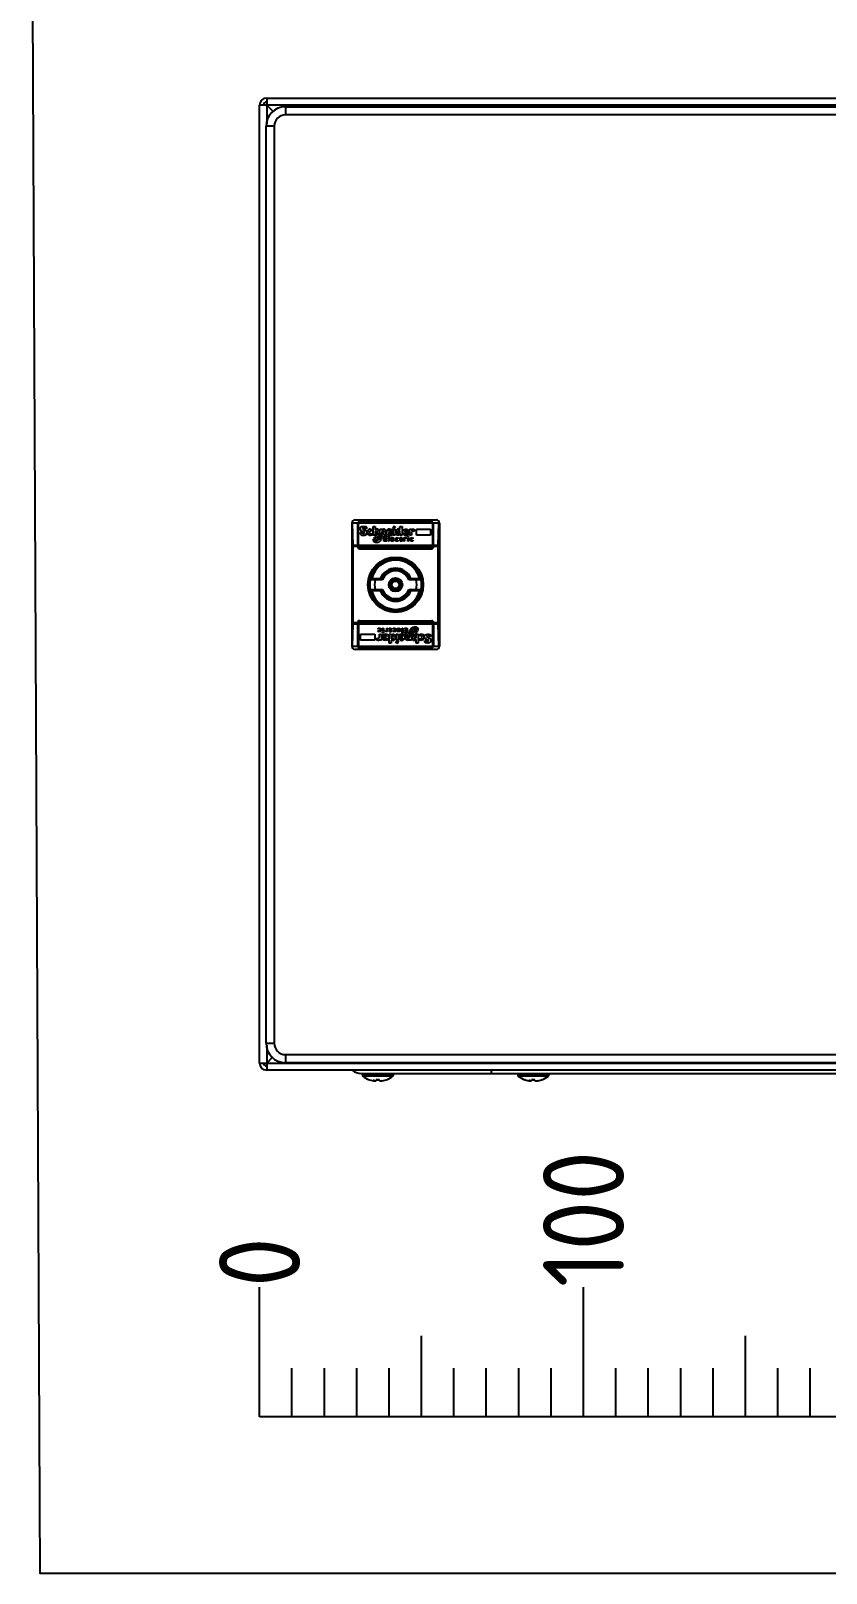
# Model space of a CAD drawing. Header units: millimetres. Extents: x 46697 to 52144, y 25488 to 34806.
# Drawn here: x 46746.1 to 46991.7, y 29307.1 to 29783.1 of the extents above; entities that cross this region are included whole.
import ezdxf
from ezdxf.enums import TextEntityAlignment as Align

# ---------------------------------------------------------------- set-up
doc = ezdxf.new("R2010")
doc.units = ezdxf.units.MM
doc.layers.add('! NO PLOT !', color=7, linetype='Continuous', true_color=0xff75dd, plot=False)
doc.layers.add('000-PI-ORMAR', color=51, linetype='Continuous')
doc.styles.add('PI0', font='isocpeur.ttf', dxfattribs={"width": 0.9})

# ---------------------------------------------------------------- blocks, each defined once
blk = doc.blocks.new('NSYCRN34200')
at = {"layer": '000-PI-ORMAR'}
for p, q in [((51201.79, 29399.94), (51201.79, 29695.54)), ((51601.79, 29695.54), (51201.79, 29695.54)), ((51203.99, 29697.74), (51203.99, 29689.66)), ((51203.99, 29697.74), (51599.59, 29697.74)), ((51203.99, 29695.54), (51205.95, 29693.58)), ((51209.79, 29695.04), (51209.79, 29692.54)), ((51209.79, 29695.04), (51592.79, 29695.04)), ((51592.79, 29692.54), (51209.79, 29692.54)), ((51203.79, 29406.04), (51203.79, 29689.04)), ((51206.29, 29689.04), (51203.79, 29689.04)), ((51206.29, 29689.04), (51206.29, 29406.04)), ((51230.29, 29566.54), (51230.29, 29528.54)), ((51231.29, 29567.54), (51256.29, 29567.54)), ((51254.89, 29566.94), (51232.69, 29566.94)), ((51232.69, 29566.69), (51254.89, 29566.69)), ((51257.29, 29566.54), (51257.29, 29528.54)), ((51230.68, 29559.74), (51230.49, 29566.49)), ((51232.11, 29566.49), (51230.49, 29566.49)), ((51232.09, 29559.24), (51232.09, 29566.34)), ((51232.34, 29559.24), (51232.34, 29566.34)), ((51255.21, 29566.49), (51232.38, 29566.49)), ((51232.88, 29564.62), (51232.88, 29564.87)), ((51232.93, 29563.09), (51232.98, 29563.65)), ((51233.85, 29565.03), (51233.6, 29564.92)), ((51233.6, 29564.92), (51233.6, 29564.82)), ((51233.7, 29565.54), (51234.01, 29565.54)), ((51233.75, 29563.34), (51233.9, 29563.34)), ((51234.82, 29565.28), (51234.77, 29564.77)), ((51234.77, 29564.16), (51234.93, 29563.65)), ((51234.93, 29563.65), (51234.93, 29563.49)), ((51235.03, 29563.65), (51235.03, 29563.9)), ((51236, 29564.72), (51236.66, 29564.62)), ((51236.66, 29564.11), (51236.2, 29564.26)), ((51236.25, 29563.24), (51236.71, 29563.34)), ((51236.66, 29564.62), (51236.66, 29564.11)), ((51236.71, 29563.34), (51236.71, 29562.98)), ((51236.87, 29562.83), (51236.87, 29565.54)), ((51236.87, 29565.54), (51237.48, 29565.54)), ((51237.48, 29562.83), (51236.87, 29562.83)), ((51237.53, 29561.86), (51237.07, 29561.91)), ((51237.23, 29562.11), (51237.58, 29562.11)), ((51237.63, 29562.27), (51237.33, 29562.32)), ((51237.48, 29565.54), (51237.48, 29564.46)), ((51237.48, 29563.95), (51237.48, 29562.83)), ((51237.48, 29561.65), (51237.53, 29561.86)), ((51237.58, 29562.11), (51237.63, 29562.27)), ((51238.09, 29563.24), (51238.09, 29563.9)), ((51238.71, 29563.39), (51238.09, 29563.24)), ((51239.22, 29562.57), (51238.6, 29562.57)), ((51238.6, 29561.81), (51238.76, 29562.32)), ((51238.66, 29563.14), (51238.91, 29563.14)), ((51238.71, 29564.11), (51238.71, 29563.39)), ((51238.76, 29562.32), (51239.17, 29562.32)), ((51238.91, 29563.39), (51238.91, 29564.67)), ((51238.91, 29564.67), (51239.52, 29564.67)), ((51239.12, 29562.06), (51239.01, 29561.91)), ((51239.01, 29561.91), (51239.52, 29561.91)), ((51239.63, 29562.06), (51239.12, 29562.06)), ((51239.17, 29562.32), (51239.22, 29562.57)), ((51239.52, 29561.91), (51239.47, 29561.65)), ((51239.52, 29564.67), (51239.52, 29564.46)), ((51239.83, 29564.26), (51239.52, 29563.95)), ((51239.52, 29563.95), (51239.52, 29563.14)), ((51239.63, 29562.42), (51239.63, 29562.06)), ((51239.98, 29564.26), (51239.83, 29564.26)), ((51240.19, 29562.83), (51240.19, 29563.8)), ((51240.75, 29562.83), (51240.19, 29562.83)), ((51240.19, 29560.99), (51240.19, 29562.57)), ((51240.19, 29562.57), (51241.11, 29562.57)), ((51240.44, 29562.32), (51240.44, 29561.91)), ((51241.11, 29562.32), (51240.44, 29562.32)), ((51240.44, 29561.91), (51241.06, 29561.91)), ((51240.75, 29564.16), (51240.75, 29562.83)), ((51240.95, 29563.6), (51240.95, 29563.8)), ((51241.06, 29561.91), (51241.06, 29561.65)), ((51241.11, 29562.57), (51241.11, 29562.32)), ((51242.85, 29563.65), (51241.57, 29563.65)), ((51241.57, 29560.99), (51241.57, 29562.57)), ((51241.57, 29562.57), (51241.82, 29562.57)), ((51241.62, 29563.95), (51242.28, 29563.95)), ((51241.82, 29562.57), (51241.82, 29560.99)), ((51242.08, 29563.19), (51242.18, 29563.19)), ((51242.69, 29561.81), (51242.54, 29561.65)), ((51242.85, 29561.81), (51242.69, 29561.81)), ((51242.85, 29563.85), (51242.85, 29563.65)), ((51242.85, 29563.44), (51242.85, 29563.09)), ((51243, 29561.65), (51242.85, 29561.81)), ((51243, 29565.03), (51243, 29565.13)), ((51243.15, 29564.87), (51243, 29565.03)), ((51243.05, 29562.83), (51243.05, 29564.67)), ((51243.05, 29564.67), (51243.66, 29564.67)), ((51243.66, 29562.83), (51243.05, 29562.83)), ((51243.41, 29565.54), (51243.56, 29565.54)), ((51243.56, 29565.54), (51243.66, 29565.44)), ((51243.66, 29565.44), (51243.66, 29565.18)), ((51243.66, 29564.67), (51243.66, 29562.83)), ((51243.82, 29563.7), (51243.82, 29563.8)), ((51244.53, 29561.71), (51244.22, 29561.81)), ((51244.28, 29562.06), (51244.53, 29562.01)), ((51244.53, 29562.01), (51244.53, 29561.71)), ((51244.68, 29564.72), (51245.14, 29564.62)), ((51245.14, 29562.93), (51244.68, 29562.78)), ((51245.14, 29564.21), (51244.84, 29564.26)), ((51245.04, 29561.86), (51245.45, 29562.27)), ((51245.2, 29561.81), (51245.04, 29561.86)), ((51245.14, 29564.62), (51245.14, 29565.54)), ((51245.14, 29565.54), (51245.76, 29565.54)), ((51245.14, 29563.39), (51245.14, 29564.21)), ((51245.14, 29562.83), (51245.14, 29562.93)), ((51245.76, 29562.83), (51245.14, 29562.83)), ((51245.2, 29561.35), (51245.2, 29561.81)), ((51245.45, 29562.27), (51245.45, 29562.01)), ((51245.45, 29562.01), (51245.76, 29562.01)), ((51245.45, 29561.81), (51245.45, 29561.3)), ((51245.76, 29561.81), (51245.45, 29561.81)), ((51245.76, 29565.54), (51245.76, 29562.83)), ((51245.76, 29562.01), (51245.76, 29561.81)), ((51245.96, 29563.65), (51245.96, 29563.85)), ((51246.27, 29560.99), (51246.27, 29562.01)), ((51246.27, 29562.01), (51246.52, 29562.01)), ((51246.52, 29562.01), (51246.52, 29561.91)), ((51246.57, 29563.95), (51247.29, 29563.95)), ((51247.85, 29563.65), (51246.57, 29563.6)), ((51246.93, 29561.71), (51246.73, 29561.81)), ((51247.09, 29561.91), (51246.93, 29561.71)), ((51247.09, 29563.19), (51247.24, 29563.19)), ((51247.55, 29562.32), (51247.65, 29562.42)), ((51247.55, 29562.22), (51247.55, 29562.32)), ((51247.8, 29562.22), (51247.55, 29562.22)), ((51247.55, 29560.99), (51247.55, 29562.01)), ((51247.55, 29562.01), (51247.8, 29562.01)), ((51247.65, 29562.42), (51247.8, 29562.42)), ((51247.8, 29562.42), (51247.8, 29562.22)), ((51247.8, 29562.01), (51247.8, 29560.99)), ((51247.85, 29563.8), (51247.85, 29563.65)), ((51247.85, 29563.44), (51247.85, 29563.09)), ((51248.11, 29562.83), (51248.11, 29564.67)), ((51248.11, 29564.67), (51248.72, 29564.67)), ((51248.72, 29562.83), (51248.11, 29562.83)), ((51248.72, 29564.67), (51248.77, 29564.31)), ((51248.72, 29563.49), (51248.72, 29562.83)), ((51248.82, 29561.81), (51248.72, 29561.81)), ((51249.13, 29561.71), (51248.82, 29561.81)), ((51248.87, 29562.06), (51249.13, 29562.01)), ((51249.44, 29564.01), (51249.13, 29564.11)), ((51249.13, 29562.01), (51249.13, 29561.71)), ((51250.2, 29562.83), (51250.2, 29564.67)), ((51250.2, 29564.67), (51254.6, 29564.67)), ((51254.6, 29562.83), (51250.2, 29562.83)), ((51254.6, 29564.67), (51254.6, 29562.83)), ((51255.24, 29559.24), (51255.24, 29566.34)), ((51257.09, 29566.49), (51255.47, 29566.49)), ((51255.49, 29559.24), (51255.49, 29566.34)), ((51256.9, 29559.74), (51257.09, 29566.49)), ((51230.68, 29559.74), (51232.09, 29559.74)), ((51230.69, 29535.79), (51230.69, 29559.29)), ((51232.09, 29559.29), (51230.69, 29559.29)), ((51232.34, 29559.74), (51255.24, 29559.74)), ((51255.24, 29559.29), (51232.34, 29559.29)), ((51254.89, 29558.89), (51232.69, 29558.89)), ((51232.69, 29558.64), (51254.89, 29558.64)), ((51236.97, 29561.55), (51237.07, 29561.65)), ((51236.97, 29561.3), (51236.97, 29561.55)), ((51237.07, 29561.65), (51237.48, 29561.65)), ((51237.38, 29561.09), (51237.53, 29561.09)), ((51237.99, 29560.58), (51237.58, 29560.58)), ((51239.01, 29561.65), (51238.91, 29561.55)), ((51238.91, 29561.55), (51238.91, 29561.45)), ((51238.91, 29561.45), (51239.32, 29561.45)), ((51239.47, 29561.65), (51239.01, 29561.65)), ((51241.11, 29560.99), (51240.19, 29560.99)), ((51240.44, 29561.65), (51240.44, 29561.2)), ((51241.06, 29561.65), (51240.44, 29561.65)), ((51240.44, 29561.2), (51241.11, 29561.2)), ((51241.11, 29561.2), (51241.11, 29560.99)), ((51241.82, 29560.99), (51241.57, 29560.99)), ((51242.54, 29561.65), (51243, 29561.65)), ((51243.25, 29561.45), (51242.54, 29561.45)), ((51242.74, 29561.2), (51242.85, 29561.2)), ((51243.2, 29561.04), (51242.79, 29560.94)), ((51242.85, 29561.2), (51243.2, 29561.3)), ((51243.2, 29561.3), (51243.2, 29561.04)), ((51243.71, 29561.4), (51243.71, 29561.6)), ((51243.97, 29561.5), (51243.97, 29561.4)), ((51243.97, 29561.4), (51244.22, 29561.2)), ((51244.22, 29561.2), (51244.58, 29561.25)), ((51244.58, 29560.99), (51244.22, 29560.94)), ((51244.58, 29561.25), (51244.58, 29560.99)), ((51245.45, 29561.3), (51245.55, 29561.2)), ((51245.81, 29560.99), (51245.5, 29560.94)), ((51245.55, 29561.2), (51245.81, 29561.25)), ((51245.81, 29561.25), (51245.81, 29560.99)), ((51246.52, 29560.99), (51246.27, 29560.99)), ((51246.52, 29561.45), (51246.52, 29560.99)), ((51247.8, 29560.99), (51247.55, 29560.99)), ((51249.13, 29560.99), (51248.77, 29560.94)), ((51248.87, 29561.2), (51249.13, 29561.25)), ((51249.13, 29561.25), (51249.13, 29560.99)), ((51255.49, 29559.74), (51256.9, 29559.74)), ((51256.9, 29559.29), (51255.49, 29559.29)), ((51256.9, 29535.79), (51256.9, 29559.29)), ((51239.76, 29549.04), (51235.93, 29549.04)), ((51236.43, 29549.44), (51239.06, 29549.44)), ((51251.65, 29549.04), (51247.82, 29549.04)), ((51248.52, 29549.44), (51251.15, 29549.44)), ((51235.93, 29546.04), (51239.76, 29546.04)), ((51239.06, 29545.64), (51236.43, 29545.64)), ((51247.82, 29546.04), (51251.65, 29546.04)), ((51251.15, 29545.64), (51248.52, 29545.64)), ((51230.49, 29528.59), (51230.68, 29535.34)), ((51232.09, 29535.34), (51230.68, 29535.34)), ((51232.09, 29535.79), (51230.69, 29535.79)), ((51232.09, 29528.74), (51232.09, 29535.84)), ((51232.34, 29535.84), (51232.34, 29528.74)), ((51232.34, 29535.79), (51255.24, 29535.79)), ((51255.24, 29535.34), (51232.34, 29535.34)), ((51232.69, 29536.44), (51254.89, 29536.44)), ((51254.89, 29536.19), (51232.69, 29536.19)), ((51238.45, 29534.09), (51238.81, 29534.14)), ((51238.45, 29533.84), (51238.45, 29534.09)), ((51238.71, 29533.89), (51238.45, 29533.84)), ((51238.45, 29533.07), (51238.45, 29533.38)), ((51238.45, 29533.38), (51238.76, 29533.27)), ((51238.76, 29533.27), (51238.86, 29533.27)), ((51239.78, 29533.07), (51239.78, 29534.09)), ((51239.78, 29534.09), (51240.04, 29534.09)), ((51240.04, 29534.09), (51240.04, 29533.07)), ((51240.5, 29533.17), (51240.65, 29533.38)), ((51240.65, 29533.38), (51240.86, 29533.27)), ((51241.06, 29533.63), (51241.06, 29534.09)), ((51241.06, 29534.09), (51241.32, 29534.09)), ((51241.32, 29534.09), (51241.32, 29533.07)), ((51241.78, 29534.09), (51242.08, 29534.14)), ((51241.78, 29533.84), (51241.78, 29534.09)), ((51242.03, 29533.89), (51241.78, 29533.84)), ((51241.83, 29533.07), (51241.83, 29533.27)), ((51241.83, 29533.27), (51242.13, 29533.27)), ((51242.13, 29533.78), (51242.03, 29533.89)), ((51242.13, 29533.27), (51242.13, 29533.78)), ((51242.54, 29533.22), (51242.13, 29532.81)), ((51242.39, 29533.73), (51242.39, 29533.27)), ((51242.39, 29533.27), (51242.54, 29533.22)), ((51243, 29534.09), (51243.36, 29534.14)), ((51243, 29533.84), (51243, 29534.09)), ((51243.36, 29533.89), (51243, 29533.84)), ((51243.05, 29533.07), (51243.05, 29533.38)), ((51243.05, 29533.38), (51243.36, 29533.27)), ((51243.61, 29533.68), (51243.36, 29533.89)), ((51243.61, 29533.58), (51243.61, 29533.68)), ((51243.87, 29533.68), (51243.87, 29533.48)), ((51244.33, 29533.63), (51245.05, 29533.63)), ((51244.38, 29534.04), (51244.79, 29534.14)), ((51244.38, 29533.78), (51244.38, 29534.04)), ((51244.74, 29533.89), (51244.38, 29533.78)), ((51244.59, 29533.43), (51244.74, 29533.27)), ((51245.05, 29533.43), (51244.59, 29533.43)), ((51244.84, 29533.89), (51244.74, 29533.89)), ((51244.74, 29533.27), (51244.89, 29533.27)), ((51244.89, 29533.27), (51245.05, 29533.43)), ((51245.76, 29532.51), (51245.76, 29534.09)), ((51245.76, 29534.09), (51246.02, 29534.09)), ((51246.02, 29534.09), (51246.02, 29532.51)), ((51246.48, 29533.89), (51246.48, 29534.09)), ((51246.48, 29534.09), (51247.4, 29534.09)), ((51247.14, 29533.89), (51246.48, 29533.89)), ((51246.53, 29533.17), (51246.53, 29533.43)), ((51246.53, 29533.43), (51247.14, 29533.43)), ((51247.14, 29533.43), (51247.14, 29533.89)), ((51247.4, 29534.09), (51247.4, 29532.51)), ((51248.06, 29533.17), (51248.11, 29533.43)), ((51248.11, 29533.43), (51248.57, 29533.43)), ((51248.67, 29533.63), (51248.26, 29533.63)), ((51248.57, 29533.43), (51248.67, 29533.53)), ((51248.67, 29533.53), (51248.67, 29533.63)), ((51248.98, 29533.27), (51248.83, 29532.76)), ((51249.59, 29534.5), (51250, 29534.5)), ((51250.21, 29533.99), (51250.05, 29533.99)), ((51250.1, 29533.43), (51250.05, 29533.22)), ((51250.05, 29533.22), (51250.51, 29533.17)), ((51250.51, 29533.43), (51250.1, 29533.43)), ((51250.61, 29533.53), (51250.51, 29533.43)), ((51250.61, 29533.78), (51250.61, 29533.53)), ((51255.24, 29528.74), (51255.24, 29535.84)), ((51255.49, 29535.84), (51255.49, 29528.74)), ((51256.9, 29535.79), (51255.49, 29535.79)), ((51256.9, 29535.34), (51255.49, 29535.34)), ((51257.09, 29528.59), (51256.9, 29535.34)), ((51230.49, 29528.59), (51232.11, 29528.59)), ((51232.38, 29528.59), (51255.21, 29528.59)), ((51232.99, 29530.41), (51232.99, 29532.25)), ((51232.99, 29532.25), (51237.38, 29532.25)), ((51237.38, 29530.41), (51232.99, 29530.41)), ((51237.38, 29532.25), (51237.38, 29530.41)), ((51238.15, 29531.08), (51238.45, 29530.97)), ((51238.71, 29533.02), (51238.45, 29533.07)), ((51238.86, 29530.41), (51238.81, 29530.77)), ((51238.86, 29531.59), (51238.86, 29532.25)), ((51238.86, 29532.25), (51239.48, 29532.25)), ((51239.48, 29530.41), (51238.86, 29530.41)), ((51239.48, 29532.25), (51239.48, 29530.41)), ((51239.73, 29531.64), (51239.73, 29532)), ((51239.73, 29531.43), (51241.01, 29531.49)), ((51239.73, 29531.28), (51239.73, 29531.43)), ((51240.04, 29533.07), (51239.78, 29533.07)), ((51239.78, 29532.66), (51239.78, 29532.86)), ((51239.78, 29532.86), (51240.04, 29532.86)), ((51239.94, 29532.66), (51239.78, 29532.66)), ((51240.04, 29532.76), (51239.94, 29532.66)), ((51240.04, 29532.86), (51240.04, 29532.76)), ((51241.01, 29531.13), (51240.29, 29531.13)), ((51240.5, 29531.89), (51240.35, 29531.89)), ((51241.06, 29533.07), (51241.06, 29533.17)), ((51241.32, 29533.07), (51241.06, 29533.07)), ((51241.62, 29531.43), (51241.62, 29531.23)), ((51242.13, 29533.07), (51241.83, 29533.07)), ((51241.83, 29529.54), (51241.83, 29532.25)), ((51241.83, 29532.25), (51242.44, 29532.25)), ((51242.44, 29529.54), (51241.83, 29529.54)), ((51242.13, 29532.81), (51242.13, 29533.07)), ((51242.44, 29532.15), (51242.9, 29532.3)), ((51242.44, 29532.25), (51242.44, 29532.15)), ((51242.44, 29531.69), (51242.44, 29530.87)), ((51242.44, 29530.87), (51242.75, 29530.82)), ((51242.44, 29530.46), (51242.44, 29529.54)), ((51242.9, 29530.36), (51242.44, 29530.46)), ((51243.31, 29533.02), (51243.05, 29533.07)), ((51243.77, 29531.38), (51243.77, 29531.28)), ((51243.92, 29530.41), (51243.92, 29532.25)), ((51243.92, 29532.25), (51244.53, 29532.25)), ((51244.53, 29530.41), (51243.92, 29530.41)), ((51243.92, 29529.65), (51243.92, 29529.9)), ((51244.02, 29529.54), (51243.92, 29529.65)), ((51244.18, 29529.54), (51244.02, 29529.54)), ((51244.43, 29530.21), (51244.59, 29530.05)), ((51244.53, 29532.25), (51244.53, 29530.41)), ((51244.59, 29530.05), (51244.59, 29529.95)), ((51244.74, 29531.64), (51244.74, 29532)), ((51244.74, 29531.23), (51244.74, 29531.43)), ((51244.74, 29531.43), (51246.02, 29531.43)), ((51245.97, 29531.13), (51245.3, 29531.13)), ((51245.51, 29531.89), (51245.4, 29531.89)), ((51246.02, 29532.51), (51245.76, 29532.51)), ((51246.48, 29532.51), (51246.48, 29532.76)), ((51246.48, 29532.76), (51247.14, 29532.76)), ((51247.4, 29532.51), (51246.48, 29532.51)), ((51247.14, 29533.17), (51246.53, 29533.17)), ((51246.63, 29531.49), (51246.63, 29531.28)), ((51246.83, 29530.92), (51246.83, 29532.25)), ((51246.83, 29532.25), (51247.4, 29532.25)), ((51247.14, 29532.76), (51247.14, 29533.17)), ((51247.4, 29532.25), (51247.4, 29531.28)), ((51247.6, 29530.82), (51247.75, 29530.82)), ((51247.75, 29530.82), (51248.06, 29531.13)), ((51247.96, 29532.66), (51247.96, 29533.02)), ((51247.96, 29533.02), (51248.47, 29533.02)), ((51248.57, 29533.17), (51248.06, 29533.17)), ((51248.06, 29531.13), (51248.06, 29531.94)), ((51248.06, 29530.41), (51248.06, 29530.62)), ((51248.67, 29530.41), (51248.06, 29530.41)), ((51248.42, 29532.76), (51248.37, 29532.51)), ((51248.37, 29532.51), (51248.98, 29532.51)), ((51248.83, 29532.76), (51248.42, 29532.76)), ((51248.47, 29533.02), (51248.57, 29533.17)), ((51248.93, 29531.94), (51248.67, 29531.94)), ((51248.67, 29531.69), (51248.67, 29530.41)), ((51248.88, 29531.69), (51249.49, 29531.84)), ((51248.88, 29530.97), (51248.88, 29531.69)), ((51249.49, 29531.84), (51249.49, 29531.18)), ((51250, 29532.97), (51249.95, 29532.81)), ((51249.95, 29532.81), (51250.26, 29532.76)), ((51250.36, 29532.97), (51250, 29532.97)), ((51250.1, 29531.13), (51250.1, 29532.25)), ((51250.1, 29532.25), (51250.72, 29532.25)), ((51250.1, 29529.54), (51250.1, 29530.62)), ((51250.72, 29529.54), (51250.1, 29529.54)), ((51250.72, 29532.25), (51250.72, 29529.54)), ((51250.87, 29531.74), (51250.87, 29532.1)), ((51251.33, 29531.84), (51250.87, 29531.74)), ((51250.92, 29530.46), (51250.92, 29530.97)), ((51250.92, 29530.97), (51251.38, 29530.82)), ((51251.58, 29530.36), (51250.92, 29530.46)), ((51252.56, 29531.43), (51252.56, 29531.18)), ((51252.66, 29531.43), (51252.66, 29531.59)), ((51252.81, 29530.92), (51252.66, 29531.43)), ((51252.76, 29529.8), (51252.81, 29530.31)), ((51253.88, 29529.54), (51253.58, 29529.54)), ((51253.83, 29531.74), (51253.68, 29531.74)), ((51253.73, 29530.05), (51253.99, 29530.16)), ((51253.99, 29530.16), (51253.99, 29530.26)), ((51254.65, 29532), (51254.6, 29531.43)), ((51254.7, 29530.46), (51254.7, 29530.21)), ((51255.47, 29528.59), (51257.09, 29528.59)), ((51256.29, 29527.54), (51231.29, 29527.54)), ((51254.89, 29528.39), (51232.69, 29528.39)), ((51232.69, 29528.14), (51254.89, 29528.14)), ((51203.79, 29406.04), (51206.29, 29406.04)), ((51203.99, 29405.43), (51203.99, 29397.74)), ((51201.79, 29399.94), (51599.59, 29399.94)), ((51205.75, 29401.7), (51203.99, 29399.94)), ((51209.79, 29402.54), (51209.79, 29400.04)), ((51209.79, 29402.54), (51592.79, 29402.54)), ((51592.79, 29400.04), (51209.79, 29400.04)), ((51600.59, 29397.74), (51203.99, 29397.74)), ((51233.17, 29396.74), (51570.41, 29396.74)), ((51233.54, 29396.34), (51233.54, 29396.04)), ((51233.72, 29396.34), (51233.54, 29396.34)), ((51233.54, 29396.04), (51243.04, 29396.04)), ((51242.96, 29395.88), (51233.62, 29395.88)), ((51233.75, 29396.42), (51233.77, 29396.74)), ((51234.09, 29396.42), (51236.07, 29396.42)), ((51235.98, 29396.34), (51234.14, 29396.34)), ((51236.07, 29396.42), (51236.12, 29396.74)), ((51236.9, 29396.42), (51236.84, 29396.74)), ((51236.9, 29396.42), (51239.69, 29396.42)), ((51239.59, 29396.34), (51237, 29396.34)), ((51239.69, 29396.42), (51239.74, 29396.74)), ((51240.52, 29396.42), (51240.46, 29396.74)), ((51240.52, 29396.42), (51242.49, 29396.42)), ((51242.44, 29396.34), (51240.61, 29396.34)), ((51242.83, 29396.42), (51242.81, 29396.74)), ((51243.04, 29396.34), (51242.86, 29396.34)), ((51243.04, 29396.34), (51243.04, 29396.04)), ((51273.29, 29397.74), (51273.29, 29396.74)), ((51281.72, 29396.34), (51281.54, 29396.34)), ((51281.54, 29396.34), (51281.54, 29396.04)), ((51281.54, 29396.04), (51291.04, 29396.04)), ((51290.96, 29395.88), (51281.62, 29395.88)), ((51281.75, 29396.42), (51281.77, 29396.74)), ((51282.09, 29396.42), (51284.07, 29396.42)), ((51283.98, 29396.34), (51282.14, 29396.34)), ((51284.07, 29396.42), (51284.12, 29396.74)), ((51284.9, 29396.42), (51284.84, 29396.74)), ((51284.9, 29396.42), (51287.69, 29396.42)), ((51287.59, 29396.34), (51285, 29396.34)), ((51287.69, 29396.42), (51287.74, 29396.74)), ((51288.52, 29396.42), (51288.46, 29396.74)), ((51288.52, 29396.42), (51290.49, 29396.42)), ((51290.44, 29396.34), (51288.61, 29396.34)), ((51290.83, 29396.42), (51290.81, 29396.74)), ((51291.04, 29396.34), (51290.86, 29396.34)), ((51291.04, 29396.34), (51291.04, 29396.04)), ((51235.74, 29394.78), (51235.69, 29394.79)), ((51235.75, 29394.77), (51235.77, 29394.77)), ((51237.48, 29394.44), (51237.47, 29394.44)), ((51237.47, 29394.44), (51237.47, 29394.44)), ((51237.47, 29394.44), (51237.48, 29394.44)), ((51237.48, 29394.44), (51237.47, 29394.44)), ((51237.47, 29394.44), (51237.47, 29394.41)), ((51237.58, 29394.42), (51237.58, 29394.42)), ((51237.63, 29394.41), (51237.58, 29394.42)), ((51237.63, 29394.41), (51237.62, 29394.41)), ((51237.64, 29394.41), (51237.63, 29394.41)), ((51237.78, 29394.78), (51237.78, 29394.42)), ((51237.78, 29394.77), (51238.09, 29394.77)), ((51238.09, 29394.77), (51238.49, 29394.77)), ((51238.49, 29394.77), (51238.81, 29394.77)), ((51238.79, 29394.77), (51238.81, 29394.77)), ((51238.81, 29394.42), (51238.81, 29394.78)), ((51239.11, 29394.44), (51239.11, 29394.42)), ((51239.11, 29394.44), (51239.11, 29394.44)), ((51239.11, 29394.44), (51239.11, 29394.44)), ((51239.11, 29394.41), (51239.11, 29394.42)), ((51240.81, 29394.77), (51240.84, 29394.77)), ((51240.9, 29394.79), (51240.84, 29394.78)), ((51283.74, 29394.78), (51283.69, 29394.79)), ((51283.75, 29394.77), (51283.77, 29394.77)), ((51285.48, 29394.44), (51285.47, 29394.44)), ((51285.47, 29394.44), (51285.47, 29394.44)), ((51285.47, 29394.44), (51285.48, 29394.44)), ((51285.48, 29394.44), (51285.47, 29394.44)), ((51285.47, 29394.44), (51285.47, 29394.41)), ((51285.58, 29394.42), (51285.58, 29394.42)), ((51285.6, 29394.41), (51285.58, 29394.42)), ((51285.63, 29394.41), (51285.6, 29394.41)), ((51285.64, 29394.41), (51285.63, 29394.41)), ((51285.78, 29394.78), (51285.78, 29394.42)), ((51285.78, 29394.77), (51286.09, 29394.77)), ((51286.09, 29394.77), (51286.49, 29394.77)), ((51286.49, 29394.77), (51286.81, 29394.77)), ((51286.79, 29394.77), (51286.81, 29394.77)), ((51286.81, 29394.42), (51286.81, 29394.78)), ((51287.11, 29394.44), (51287.11, 29394.42)), ((51287.11, 29394.44), (51287.11, 29394.44)), ((51287.11, 29394.44), (51287.11, 29394.44)), ((51287.11, 29394.41), (51287.11, 29394.42)), ((51288.81, 29394.77), (51288.84, 29394.77)), ((51288.9, 29394.79), (51288.84, 29394.78))]:
    blk.add_line(p, q, dxfattribs=at)
for radius in [8.53, 8.33, 8.15, 8.05, 2.13, 1.73, 1.52, 1.12]:
    blk.add_circle((51243.79, 29547.54), radius, dxfattribs=at)
for centre, radius, start, end in [((51203.99, 29695.54), 2.2, 90, 180), ((51203.99, 29695.54), 1, 90, 180), ((51209.79, 29689.04), 6, 90, 180), ((51209.79, 29689.04), 3.5, 89.9956, 180.0044), ((51231.29, 29566.54), 1, 90, 180), ((51232.69, 29566.34), 0.6, 90, 180), ((51232.69, 29566.34), 0.35, 90, 180), ((51254.89, 29566.34), 0.6, 0, 90), ((51254.89, 29566.34), 0.35, 0, 90), ((51256.29, 29566.54), 1, 0, 90), ((51232.69, 29559.24), 0.6, 180, 270), ((51232.69, 29559.24), 0.35, 180, 270), ((51254.89, 29559.24), 0.6, 270, 0), ((51254.89, 29559.24), 0.35, 270, 0), ((51243.79, 29547.54), 8, 10.8069, 169.1931), ((51243.79, 29547.54), 7.6, 14.4775, 165.5225), ((51243.79, 29547.54), 5.1, 21.8729, 158.1271), ((51243.79, 29547.54), 8, 169.5948, 190.4028), ((51248.8, 29533.49), 20.18, 127.7821, 129.5992), ((51243.79, 29547.54), 6.5, 166.6576, 193.3424), ((51252.98, 29558.84), 16.79, 214.0306, 215.6939), ((51243.79, 29547.54), 4.7, 18.6115, 161.3885), ((51243.79, 29547.54), 4.3, 20.4162, 159.5838), ((51234.56, 29558.87), 16.85, 324.3089, 325.9666), ((51243.79, 29547.54), 6.5, 346.6576, 13.3424), ((51238.79, 29533.49), 20.18, 50.4008, 52.2179), ((51243.79, 29547.54), 8, 349.5948, 10.4028), ((51243.79, 29547.54), 8, 190.8069, 349.1931), ((51248.8, 29561.59), 20.18, 230.4008, 232.2179), ((51243.79, 29547.54), 7.6, 194.4775, 345.5225), ((51253.02, 29536.21), 16.85, 144.3089, 145.9666), ((51243.79, 29547.54), 5.1, 201.8729, 338.1271), ((51243.79, 29547.54), 4.7, 198.6115, 341.3885), ((51243.79, 29547.54), 4.3, 200.4162, 339.5838), ((51234.61, 29536.24), 16.79, 34.0306, 35.6939), ((51238.79, 29561.59), 20.18, 307.7821, 309.5992), ((51232.69, 29535.84), 0.6, 90, 180), ((51232.69, 29535.84), 0.35, 90, 180), ((51254.89, 29535.84), 0.6, 0, 90), ((51254.89, 29535.84), 0.35, 0, 90), ((51231.29, 29528.54), 1, 180, 270), ((51232.69, 29528.74), 0.6, 180, 270), ((51232.69, 29528.74), 0.35, 180, 270), ((51254.89, 29528.74), 0.6, 270, 0), ((51254.89, 29528.74), 0.35, 270, 0), ((51256.29, 29528.54), 1, 270, 0), ((51209.79, 29406.04), 6, 180, 270), ((51209.79, 29406.04), 3.5, 179.9956, 270.0044), ((51203.99, 29399.94), 2.2, 180, 270), ((51203.99, 29399.94), 1, 180, 270), ((51233.17, 29401.24), 4.5, 232.7887, 270), ((51233.74, 29396.04), 0.2, 180, 233.508), ((51238.29, 29402.19), 7.85, 233.5078, 250.6115), ((51358.18, 29407.16), 124.55, 184.7967, 184.9432), ((51235.98, 29396.43), 0.0867, 270.0502, 282.7298), ((51240.61, 29396.43), 0.0868, 257.2509, 269.951), ((51238.29, 29402.19), 7.85, 289.3885, 306.492), ((51117.89, 29407.2), 125.07, 355.0572, 355.2031), ((51242.84, 29396.04), 0.2, 306.492, 0), ((51281.74, 29396.04), 0.2, 180, 233.508), ((51286.29, 29402.19), 7.85, 233.5078, 250.6115), ((51406.18, 29407.16), 124.55, 184.7967, 184.9432), ((51283.98, 29396.43), 0.0867, 270.0502, 282.7298), ((51288.61, 29396.43), 0.0868, 257.2509, 269.951), ((51286.29, 29402.19), 7.85, 289.3885, 306.492), ((51165.89, 29407.2), 125.07, 355.0572, 355.2031), ((51290.84, 29396.04), 0.2, 306.492, 0), ((51235.75, 29394.98), 0.201, 250.6573, 266.5161), ((51238.29, 29402.19), 7.83, 251.002, 262.9643), ((51235.75, 29394.97), 0.198, 266.533, 268.3292), ((51237.55, 29398.31), 3.9, 266.7408, 267.4048), ((51238.08, 29397.39), 3.04, 255.8012, 258.344), ((51237.55, 29398.31), 3.9, 267.4048, 268.0768), ((51237.55, 29398.32), 3.91, 268.0768, 268.7569), ((51238.51, 29399.57), 5.24, 258.6072, 259.7973), ((51238.53, 29399.55), 5.21, 258.3879, 260.1193), ((51237.55, 29398.34), 3.93, 271.2424, 273.2486), ((51238.29, 29312.31), 82.47, 89.6422, 90.3578), ((51239.03, 29398.34), 3.93, 266.7514, 268.7576), ((51238.29, 29402.22), 7.83, 274.782, 275.2036), ((51238.08, 29399.56), 5.23, 280.2031, 281.4046), ((51237.97, 29400.05), 5.73, 281.5065, 285.8691), ((51239.03, 29398.32), 3.91, 271.2431, 271.914), ((51239.03, 29398.31), 3.9, 271.914, 272.5861), ((51239.03, 29398.31), 3.9, 272.586, 273.2592), ((51238.29, 29402.19), 7.83, 277.0357, 288.998), ((51240.83, 29394.97), 0.197, 265.4325, 271.6374), ((51240.83, 29394.98), 0.201, 273.4837, 289.3425), ((51240.83, 29394.97), 0.198, 271.6695, 273.4668), ((51283.75, 29394.98), 0.201, 250.6573, 266.5161), ((51286.29, 29402.19), 7.83, 251.002, 262.9643), ((51283.75, 29394.97), 0.198, 266.533, 268.3292), ((51285.55, 29398.31), 3.9, 266.7408, 267.4048), ((51286.08, 29397.39), 3.04, 255.8012, 258.344), ((51285.55, 29398.31), 3.9, 267.4048, 268.0768), ((51285.55, 29398.32), 3.91, 268.0768, 268.7569), ((51286.51, 29399.57), 5.24, 258.6072, 259.7973), ((51286.53, 29399.55), 5.21, 258.3879, 260.1193), ((51285.55, 29398.34), 3.93, 271.2424, 273.2486), ((51286.29, 29312.31), 82.47, 89.6422, 90.3578), ((51287.03, 29398.34), 3.93, 266.7514, 268.7576), ((51286.29, 29402.22), 7.83, 274.782, 275.2036), ((51286.08, 29399.56), 5.23, 280.2031, 281.4046), ((51285.97, 29400.05), 5.73, 281.5065, 285.8691), ((51287.03, 29398.32), 3.91, 271.2431, 271.914), ((51287.03, 29398.31), 3.9, 271.914, 272.5861), ((51287.03, 29398.31), 3.9, 272.586, 273.2592), ((51286.29, 29402.19), 7.83, 277.0357, 288.998), ((51288.83, 29394.97), 0.197, 265.4325, 271.6374), ((51288.83, 29394.98), 0.201, 273.4837, 289.3425), ((51288.83, 29394.97), 0.198, 271.6695, 273.4668)]:
    blk.add_arc(centre, radius, start, end, dxfattribs=at)
for centre, start_param, end_param in [((51230.37, 29566.04), -1.26513, -0.789163), ((51257.22, 29566.04), 0.789163, 1.26513), ((51230.55, 29559.29), -1.570796, -1.26513), ((51257.03, 29559.29), 1.26513, 1.570796), ((51230.55, 29535.79), -1.876462, -1.570796), ((51257.03, 29535.79), -4.712389, -4.406723), ((51230.37, 29529.04), -2.35243, -1.876462), ((51257.22, 29529.04), -4.406723, -3.930755)]:
    blk.add_ellipse(centre, major_axis=(0, 1.5), ratio=0.087489, start_param=start_param, end_param=end_param, dxfattribs=at)
for points in [[(51232.88, 29564.87), (51232.88, 29565.24), (51233.15, 29565.47), (51233.7, 29565.54)], [(51232.88, 29564.62), (51232.88, 29564.46), (51232.98, 29564.29), (51233.19, 29564.11)], [(51232.93, 29563.09), (51233.17, 29562.88), (51233.48, 29562.78), (51233.85, 29562.78)], [(51233.75, 29563.34), (51233.55, 29563.34), (51233.29, 29563.44), (51232.98, 29563.65)], [(51234.21, 29563.55), (51234.21, 29563.65), (51233.87, 29563.83), (51233.19, 29564.11)], [(51233.6, 29564.82), (51233.6, 29564.75), (51233.99, 29564.53), (51234.77, 29564.16)], [(51233.85, 29565.03), (51234.11, 29565.03), (51234.42, 29564.94), (51234.77, 29564.77)], [(51233.85, 29562.78), (51234.58, 29562.85), (51234.93, 29563.09), (51234.93, 29563.49)], [(51234.21, 29563.55), (51234.18, 29563.41), (51234.07, 29563.34), (51233.9, 29563.34)], [(51234.01, 29565.54), (51234.51, 29565.54), (51234.78, 29565.42), (51234.82, 29565.28)], [(51236, 29564.72), (51235.5, 29564.72), (51235.18, 29564.45), (51235.03, 29563.9)], [(51235.03, 29563.65), (51235.03, 29563.14), (51235.37, 29562.85), (51236.05, 29562.78)], [(51235.64, 29563.75), (51235.64, 29564), (51235.83, 29564.17), (51236.2, 29564.26)], [(51235.64, 29563.75), (51235.64, 29563.45), (51235.85, 29563.28), (51236.25, 29563.24)], [(51236.71, 29562.98), (51236.71, 29562.89), (51236.49, 29562.82), (51236.05, 29562.78)], [(51237.07, 29561.91), (51237.12, 29562.04), (51237.17, 29562.11), (51237.23, 29562.11)], [(51238.66, 29563.14), (51238.21, 29563.14), (51237.77, 29562.86), (51237.33, 29562.32)], [(51237.99, 29564.72), (51237.78, 29564.67), (51237.61, 29564.58), (51237.48, 29564.46)], [(51237.48, 29563.95), (51237.56, 29564.1), (51237.69, 29564.2), (51237.84, 29564.26)], [(51238.6, 29561.81), (51238.6, 29561.33), (51238.25, 29561.09), (51237.53, 29561.09)], [(51237.84, 29564.26), (51238.01, 29564.21), (51238.09, 29564.09), (51238.09, 29563.9)], [(51237.89, 29561.45), (51238.02, 29562.2), (51238.26, 29562.57), (51238.6, 29562.57)], [(51238.71, 29564.11), (51238.71, 29564.46), (51238.47, 29564.66), (51237.99, 29564.72)], [(51238.91, 29563.39), (51239.13, 29563.39), (51239.33, 29563.31), (51239.52, 29563.14)], [(51239.63, 29562.42), (51239.63, 29562.9), (51239.39, 29563.14), (51238.91, 29563.14)], [(51239.52, 29564.46), (51239.76, 29564.63), (51239.95, 29564.72), (51240.09, 29564.72)], [(51239.98, 29564.26), (51240.12, 29564.21), (51240.19, 29564.06), (51240.19, 29563.8)], [(51240.75, 29564.16), (51240.75, 29564.45), (51240.53, 29564.64), (51240.09, 29564.72)], [(51241.87, 29564.72), (51241.35, 29564.72), (51241.04, 29564.41), (51240.95, 29563.8)], [(51240.95, 29563.6), (51240.95, 29563.15), (51241.29, 29562.87), (51241.98, 29562.78)], [(51242.08, 29563.19), (51241.81, 29563.19), (51241.64, 29563.34), (51241.57, 29563.65)], [(51241.93, 29564.31), (51241.72, 29564.31), (51241.62, 29564.19), (51241.62, 29563.95)], [(51242.85, 29563.85), (51242.85, 29564.35), (51242.52, 29564.64), (51241.87, 29564.72)], [(51241.93, 29564.31), (51242.16, 29564.31), (51242.28, 29564.19), (51242.28, 29563.95)], [(51241.98, 29562.78), (51242.37, 29562.78), (51242.66, 29562.88), (51242.85, 29563.09)], [(51242.85, 29563.44), (51242.58, 29563.27), (51242.38, 29563.19), (51242.18, 29563.19)], [(51242.9, 29562.06), (51242.49, 29562.06), (51242.28, 29561.88), (51242.28, 29561.5)], [(51243.25, 29561.45), (51243.25, 29561.78), (51243.13, 29561.98), (51242.9, 29562.06)], [(51243.41, 29565.54), (51243.13, 29565.54), (51243, 29565.4), (51243, 29565.13)], [(51243.15, 29564.87), (51243.41, 29564.87), (51243.56, 29564.98), (51243.66, 29565.18)], [(51243.71, 29561.6), (51243.71, 29561.91), (51243.9, 29562.06), (51244.28, 29562.06)], [(51244.68, 29564.72), (51244.2, 29564.72), (51243.91, 29564.41), (51243.82, 29563.8)], [(51244.68, 29562.78), (51244.2, 29562.78), (51243.91, 29563.09), (51243.82, 29563.7)], [(51243.97, 29561.5), (51243.97, 29561.71), (51244.05, 29561.81), (51244.22, 29561.81)], [(51244.43, 29563.7), (51244.43, 29564.07), (51244.56, 29564.26), (51244.84, 29564.26)], [(51244.84, 29563.24), (51244.56, 29563.24), (51244.43, 29563.39), (51244.43, 29563.7)], [(51245.14, 29563.39), (51245.12, 29563.29), (51245.01, 29563.24), (51244.84, 29563.24)], [(51245.96, 29563.85), (51245.96, 29564.35), (51246.28, 29564.64), (51246.93, 29564.72)], [(51245.96, 29563.65), (51245.96, 29563.14), (51246.3, 29562.85), (51246.98, 29562.78)], [(51246.88, 29562.06), (51246.77, 29562.06), (51246.65, 29562.01), (51246.52, 29561.91)], [(51246.52, 29561.45), (51246.52, 29561.63), (51246.59, 29561.75), (51246.73, 29561.81)], [(51246.57, 29563.95), (51246.64, 29564.19), (51246.75, 29564.31), (51246.93, 29564.31)], [(51247.09, 29563.19), (51246.84, 29563.19), (51246.66, 29563.32), (51246.57, 29563.6)], [(51247.09, 29561.91), (51247.09, 29561.96), (51247.02, 29562.01), (51246.88, 29562.06)], [(51247.85, 29563.8), (51247.85, 29564.32), (51247.55, 29564.62), (51246.93, 29564.72)], [(51246.93, 29564.31), (51247.17, 29564.31), (51247.29, 29564.19), (51247.29, 29563.95)], [(51246.98, 29562.78), (51247.37, 29562.78), (51247.66, 29562.88), (51247.85, 29563.09)], [(51247.85, 29563.44), (51247.55, 29563.27), (51247.37, 29563.19), (51247.24, 29563.19)], [(51248.26, 29561.5), (51248.26, 29561.85), (51248.46, 29562.04), (51248.87, 29562.06)], [(51248.72, 29561.81), (51248.65, 29561.81), (51248.59, 29561.71), (51248.52, 29561.5)], [(51248.72, 29563.49), (51248.72, 29563.85), (51248.85, 29564.05), (51249.13, 29564.11)], [(51249.28, 29564.72), (51248.94, 29564.64), (51248.77, 29564.5), (51248.77, 29564.31)], [(51249.28, 29564.72), (51249.52, 29564.64), (51249.64, 29564.57), (51249.64, 29564.52)], [(51249.64, 29564.52), (51249.58, 29564.17), (51249.51, 29564.01), (51249.44, 29564.01)], [(51237.58, 29560.58), (51237.23, 29560.58), (51237.03, 29560.82), (51236.97, 29561.3)], [(51237.38, 29561.09), (51237.38, 29561.33), (51237.55, 29561.45), (51237.89, 29561.45)], [(51237.99, 29560.58), (51238.45, 29560.58), (51238.89, 29560.87), (51239.32, 29561.45)], [(51242.28, 29561.5), (51242.28, 29561.19), (51242.45, 29561.02), (51242.79, 29560.94)], [(51242.74, 29561.2), (51242.67, 29561.21), (51242.6, 29561.29), (51242.54, 29561.45)], [(51243.71, 29561.4), (51243.71, 29561.14), (51243.88, 29560.98), (51244.22, 29560.94)], [(51245.2, 29561.35), (51245.2, 29561.14), (51245.3, 29561.01), (51245.5, 29560.94)], [(51248.77, 29560.94), (51248.49, 29560.94), (51248.32, 29561.12), (51248.26, 29561.5)], [(51248.87, 29561.2), (51248.63, 29561.2), (51248.52, 29561.3), (51248.52, 29561.5)], [(51239.07, 29533.58), (51239.07, 29533.78), (51238.95, 29533.89), (51238.71, 29533.89)], [(51239.32, 29533.58), (51239.32, 29533.23), (51239.12, 29533.04), (51238.71, 29533.02)], [(51238.81, 29534.14), (51239.1, 29534.14), (51239.27, 29533.96), (51239.32, 29533.58)], [(51238.86, 29533.27), (51238.93, 29533.27), (51239, 29533.38), (51239.07, 29533.58)], [(51240.86, 29533.27), (51240.99, 29533.33), (51241.06, 29533.45), (51241.06, 29533.63)], [(51242.08, 29534.14), (51242.29, 29534.07), (51242.39, 29533.94), (51242.39, 29533.73)], [(51243.87, 29533.48), (51243.87, 29533.17), (51243.69, 29533.02), (51243.31, 29533.02)], [(51243.36, 29534.14), (51243.7, 29534.1), (51243.87, 29533.94), (51243.87, 29533.68)], [(51243.36, 29533.27), (51243.53, 29533.27), (51243.61, 29533.38), (51243.61, 29533.58)], [(51244.69, 29533.02), (51244.45, 29533.1), (51244.33, 29533.31), (51244.33, 29533.63)], [(51245.3, 29533.58), (51245.3, 29533.21), (51245.1, 29533.02), (51244.69, 29533.02)], [(51244.79, 29534.14), (51245.13, 29534.07), (51245.3, 29533.89), (51245.3, 29533.58)], [(51245.05, 29533.63), (51244.98, 29533.79), (51244.91, 29533.87), (51244.84, 29533.89)], [(51248.26, 29533.63), (51248.7, 29534.21), (51249.14, 29534.5), (51249.59, 29534.5)], [(51250.05, 29533.99), (51249.34, 29533.99), (51248.98, 29533.75), (51248.98, 29533.27)], [(51249.69, 29533.63), (51249.56, 29532.88), (51249.32, 29532.51), (51248.98, 29532.51)], [(51250.21, 29533.99), (51250.21, 29533.75), (51250.04, 29533.63), (51249.69, 29533.63)], [(51250, 29534.5), (51250.35, 29534.5), (51250.56, 29534.26), (51250.61, 29533.78)], [(51237.94, 29530.57), (51238, 29530.91), (51238.07, 29531.08), (51238.15, 29531.08)], [(51238.3, 29530.36), (51238.07, 29530.44), (51237.94, 29530.51), (51237.94, 29530.57)], [(51238.3, 29530.36), (51238.64, 29530.44), (51238.81, 29530.58), (51238.81, 29530.77)], [(51238.45, 29530.97), (51238.73, 29531.03), (51238.86, 29531.24), (51238.86, 29531.59)], [(51239.73, 29532), (51239.92, 29532.2), (51240.21, 29532.3), (51240.6, 29532.3)], [(51240.35, 29531.89), (51240.22, 29531.89), (51240.03, 29531.81), (51239.73, 29531.64)], [(51240.65, 29530.36), (51240.04, 29530.46), (51239.73, 29530.76), (51239.73, 29531.28)], [(51240.65, 29530.77), (51240.42, 29530.77), (51240.29, 29530.89), (51240.29, 29531.13)], [(51240.7, 29533.02), (51240.57, 29533.07), (51240.5, 29533.12), (51240.5, 29533.17)], [(51241.01, 29531.49), (51240.92, 29531.76), (51240.75, 29531.89), (51240.5, 29531.89)], [(51241.62, 29531.43), (51241.62, 29531.94), (51241.28, 29532.23), (51240.6, 29532.3)], [(51241.62, 29531.23), (51241.62, 29530.73), (51241.3, 29530.44), (51240.65, 29530.36)], [(51240.65, 29530.77), (51240.83, 29530.77), (51240.95, 29530.89), (51241.01, 29531.13)], [(51241.06, 29533.17), (51240.94, 29533.07), (51240.82, 29533.02), (51240.7, 29533.02)], [(51242.44, 29531.69), (51242.47, 29531.79), (51242.57, 29531.84), (51242.75, 29531.84)], [(51243.16, 29531.38), (51243.16, 29531.69), (51243.02, 29531.84), (51242.75, 29531.84)], [(51242.75, 29530.82), (51243.02, 29530.82), (51243.16, 29531.01), (51243.16, 29531.38)], [(51242.9, 29532.3), (51243.39, 29532.3), (51243.68, 29532), (51243.77, 29531.38)], [(51242.9, 29530.36), (51243.39, 29530.36), (51243.68, 29530.67), (51243.77, 29531.28)], [(51243.92, 29529.9), (51244.02, 29530.11), (51244.18, 29530.21), (51244.43, 29530.21)], [(51244.18, 29529.54), (51244.45, 29529.54), (51244.59, 29529.68), (51244.59, 29529.95)], [(51244.74, 29532), (51244.93, 29532.2), (51245.22, 29532.3), (51245.61, 29532.3)], [(51245.4, 29531.89), (51245.21, 29531.89), (51245, 29531.81), (51244.74, 29531.64)], [(51244.74, 29531.23), (51244.74, 29530.73), (51245.06, 29530.44), (51245.71, 29530.36)], [(51245.66, 29530.77), (51245.42, 29530.77), (51245.3, 29530.89), (51245.3, 29531.13)], [(51246.02, 29531.43), (51245.95, 29531.74), (51245.78, 29531.89), (51245.51, 29531.89)], [(51245.61, 29532.3), (51246.29, 29532.21), (51246.63, 29531.94), (51246.63, 29531.49)], [(51245.66, 29530.77), (51245.86, 29530.77), (51245.97, 29530.89), (51245.97, 29531.13)], [(51245.71, 29530.36), (51246.23, 29530.36), (51246.54, 29530.67), (51246.63, 29531.28)], [(51247.5, 29530.36), (51247.06, 29530.44), (51246.83, 29530.63), (51246.83, 29530.92)], [(51247.4, 29531.28), (51247.4, 29531.02), (51247.47, 29530.87), (51247.6, 29530.82)], [(51248.06, 29530.62), (51247.83, 29530.45), (51247.64, 29530.36), (51247.5, 29530.36)], [(51248.67, 29531.94), (51248.2, 29531.94), (51247.96, 29532.18), (51247.96, 29532.66)], [(51248.06, 29531.94), (51248.25, 29531.78), (51248.46, 29531.69), (51248.67, 29531.69)], [(51248.88, 29530.97), (51248.88, 29530.62), (51249.12, 29530.42), (51249.59, 29530.36)], [(51250.26, 29532.76), (51249.82, 29532.22), (51249.37, 29531.94), (51248.93, 29531.94)], [(51249.49, 29531.18), (51249.49, 29530.99), (51249.58, 29530.87), (51249.75, 29530.82)], [(51250.1, 29530.62), (51249.98, 29530.5), (51249.81, 29530.41), (51249.59, 29530.36)], [(51249.75, 29530.82), (51249.9, 29530.88), (51250.02, 29530.98), (51250.1, 29531.13)], [(51250.51, 29533.17), (51250.46, 29533.04), (51250.41, 29532.97), (51250.36, 29532.97)], [(51250.87, 29532.1), (51250.87, 29532.19), (51251.09, 29532.26), (51251.53, 29532.3)], [(51251.94, 29531.33), (51251.94, 29531.63), (51251.74, 29531.8), (51251.33, 29531.84)], [(51251.38, 29530.82), (51251.76, 29530.91), (51251.94, 29531.08), (51251.94, 29531.33)], [(51252.56, 29531.43), (51252.56, 29531.94), (51252.22, 29532.23), (51251.53, 29532.3)], [(51252.56, 29531.18), (51252.41, 29530.64), (51252.08, 29530.36), (51251.58, 29530.36)], [(51252.66, 29531.59), (51252.66, 29532), (51253, 29532.23), (51253.73, 29532.3)], [(51253.58, 29529.54), (51253.07, 29529.54), (51252.8, 29529.67), (51252.76, 29529.8)], [(51253.99, 29530.26), (51253.99, 29530.33), (51253.6, 29530.55), (51252.81, 29530.92)], [(51252.81, 29530.31), (51253.17, 29530.14), (51253.48, 29530.05), (51253.73, 29530.05)], [(51253.37, 29531.54), (51253.41, 29531.67), (51253.51, 29531.74), (51253.68, 29531.74)], [(51253.37, 29531.54), (51253.37, 29531.43), (51253.71, 29531.25), (51254.39, 29530.97)], [(51253.73, 29532.3), (51254.1, 29532.3), (51254.41, 29532.2), (51254.65, 29532)], [(51254.6, 29531.43), (51254.29, 29531.64), (51254.04, 29531.74), (51253.83, 29531.74)], [(51254.7, 29530.21), (51254.7, 29529.84), (51254.43, 29529.61), (51253.88, 29529.54)], [(51254.39, 29530.97), (51254.6, 29530.79), (51254.7, 29530.62), (51254.7, 29530.46)]]:
    blk.add_open_spline(points, degree=3, dxfattribs=at)
for points, knots in [([(51233.72, 29396.34), (51233.73, 29396.34), (51233.73, 29396.35), (51233.74, 29396.35), (51233.74, 29396.37), (51233.75, 29396.39), (51233.75, 29396.41), (51233.75, 29396.42)], [0, 0, 0, 0, 0.123764, 0.216571, 0.333138, 0.633161, 1, 1, 1, 1]), ([(51234.09, 29396.42), (51234.1, 29396.41), (51234.1, 29396.39), (51234.11, 29396.37), (51234.12, 29396.35), (51234.13, 29396.34), (51234.14, 29396.34), (51234.14, 29396.34)], [0, 0, 0, 0, 0.327004, 0.541766, 0.722569, 0.871376, 1, 1, 1, 1]), ([(51236, 29396.34), (51236.01, 29396.35), (51236.05, 29396.37), (51236.07, 29396.4), (51236.07, 29396.42)], [0, 0, 0, 0, 0.482222, 1, 1, 1, 1]), ([(51236.9, 29396.42), (51236.9, 29396.4), (51236.93, 29396.36), (51236.97, 29396.34), (51237, 29396.34)], [0, 0, 0, 0, 0.505262, 1, 1, 1, 1]), ([(51239.59, 29396.34), (51239.61, 29396.34), (51239.66, 29396.36), (51239.68, 29396.4), (51239.69, 29396.42)], [0, 0, 0, 0, 0.494781, 1, 1, 1, 1]), ([(51240.52, 29396.42), (51240.52, 29396.4), (51240.54, 29396.37), (51240.57, 29396.35), (51240.59, 29396.34)], [0, 0, 0, 0, 0.517817, 1, 1, 1, 1]), ([(51242.44, 29396.34), (51242.45, 29396.34), (51242.46, 29396.35), (51242.47, 29396.36), (51242.48, 29396.38), (51242.49, 29396.41), (51242.49, 29396.42)], [0, 0, 0, 0, 0.174401, 0.333498, 0.526316, 1, 1, 1, 1]), ([(51242.83, 29396.42), (51242.83, 29396.41), (51242.84, 29396.39), (51242.84, 29396.37), (51242.85, 29396.35), (51242.85, 29396.35), (51242.86, 29396.34), (51242.86, 29396.34)], [0, 0, 0, 0, 0.366879, 0.666903, 0.783461, 0.876256, 1, 1, 1, 1]), ([(51281.72, 29396.34), (51281.73, 29396.34), (51281.73, 29396.35), (51281.74, 29396.35), (51281.74, 29396.37), (51281.75, 29396.39), (51281.75, 29396.41), (51281.75, 29396.42)], [0, 0, 0, 0, 0.123764, 0.216571, 0.333138, 0.633161, 1, 1, 1, 1]), ([(51282.09, 29396.42), (51282.1, 29396.41), (51282.1, 29396.39), (51282.11, 29396.37), (51282.12, 29396.35), (51282.13, 29396.34), (51282.14, 29396.34), (51282.14, 29396.34)], [0, 0, 0, 0, 0.327004, 0.541766, 0.722569, 0.871376, 1, 1, 1, 1]), ([(51284, 29396.34), (51284.01, 29396.35), (51284.05, 29396.37), (51284.07, 29396.4), (51284.07, 29396.42)], [0, 0, 0, 0, 0.482222, 1, 1, 1, 1]), ([(51284.9, 29396.42), (51284.9, 29396.4), (51284.93, 29396.36), (51284.97, 29396.34), (51285, 29396.34)], [0, 0, 0, 0, 0.505262, 1, 1, 1, 1]), ([(51287.59, 29396.34), (51287.61, 29396.34), (51287.66, 29396.36), (51287.68, 29396.4), (51287.69, 29396.42)], [0, 0, 0, 0, 0.494781, 1, 1, 1, 1]), ([(51288.52, 29396.42), (51288.52, 29396.4), (51288.54, 29396.37), (51288.57, 29396.35), (51288.59, 29396.34)], [0, 0, 0, 0, 0.517817, 1, 1, 1, 1]), ([(51290.44, 29396.34), (51290.45, 29396.34), (51290.46, 29396.35), (51290.47, 29396.36), (51290.48, 29396.38), (51290.49, 29396.41), (51290.49, 29396.42)], [0, 0, 0, 0, 0.174401, 0.333498, 0.526316, 1, 1, 1, 1]), ([(51290.83, 29396.42), (51290.83, 29396.41), (51290.84, 29396.39), (51290.84, 29396.37), (51290.85, 29396.35), (51290.85, 29396.35), (51290.86, 29396.34), (51290.86, 29396.34)], [0, 0, 0, 0, 0.366879, 0.666903, 0.783461, 0.876256, 1, 1, 1, 1]), ([(51237.47, 29394.44), (51237.42, 29394.45), (51237.23, 29394.49), (51237.04, 29394.55), (51236.9, 29394.59)], [0, 0, 0, 0, 0.244955, 1, 1, 1, 1]), ([(51236.9, 29394.59), (51236.94, 29394.58), (51237.08, 29394.52), (51237.23, 29394.47), (51237.34, 29394.44)], [0, 0, 0, 0, 0.246218, 1, 1, 1, 1]), ([(51239.11, 29394.42), (51239.15, 29394.42), (51239.29, 29394.46), (51239.43, 29394.5), (51239.54, 29394.54)], [0, 0, 0, 0, 0.254274, 1, 1, 1, 1]), ([(51285.47, 29394.44), (51285.42, 29394.45), (51285.23, 29394.49), (51285.04, 29394.55), (51284.9, 29394.59)], [0, 0, 0, 0, 0.244955, 1, 1, 1, 1]), ([(51284.9, 29394.59), (51284.94, 29394.58), (51285.08, 29394.52), (51285.23, 29394.47), (51285.34, 29394.44)], [0, 0, 0, 0, 0.246218, 1, 1, 1, 1]), ([(51287.11, 29394.42), (51287.15, 29394.42), (51287.29, 29394.46), (51287.43, 29394.5), (51287.54, 29394.54)], [0, 0, 0, 0, 0.254274, 1, 1, 1, 1])]:
    blk.add_open_spline(points, degree=3, knots=knots, dxfattribs=at)

msp = doc.modelspace()

# ---------------------------------------------------------------- linework, layer by layer
at = {"layer": '! NO PLOT !', "ltscale": 0.25}
msp.add_lwpolyline([(46746.15, 29900.13), (46748.93, 29307.11), (47374.13, 29307.11), (47374.13, 29582.36), (47499.06, 29582.36), (47499.06, 29902.91), (46746.15, 29900.13)], dxfattribs=at)
at = {"color": 7}
for p, q in [((46816.76, 29355.35), (46816.76, 29395.35)), ((46916.76, 29355.35), (46916.76, 29395.35)), ((46866.76, 29355.35), (46866.76, 29380.35)), ((46966.76, 29355.35), (46966.76, 29380.35)), ((46826.76, 29355.35), (46826.76, 29370.35)), ((46836.76, 29355.35), (46836.76, 29370.35)), ((46846.76, 29355.35), (46846.76, 29370.35)), ((46856.76, 29355.35), (46856.76, 29370.35)), ((46876.76, 29355.35), (46876.76, 29370.35)), ((46886.76, 29355.35), (46886.76, 29370.35)), ((46896.76, 29355.35), (46896.76, 29370.35)), ((46906.76, 29355.35), (46906.76, 29370.35)), ((46926.76, 29355.35), (46926.76, 29370.35)), ((46936.76, 29355.35), (46936.76, 29370.35)), ((46946.76, 29355.35), (46946.76, 29370.35)), ((46956.76, 29355.35), (46956.76, 29370.35)), ((46976.76, 29355.35), (46976.76, 29370.35)), ((46986.76, 29355.35), (46986.76, 29370.35)), ((47216.76, 29355.35), (46816.76, 29355.35))]:
    msp.add_line(p, q, dxfattribs=at)

# ---------------------------------------------------------------- block references
at = {"layer": '000-PI-ORMAR'}
msp.add_blockref('NSYCRN34200', (-4385.03, 64.6), dxfattribs=at)

# ---------------------------------------------------------------- texts
at = {"color": 7, "style": 'PI0', "width": 0.9}
for s, p in [('100', (46916.76, 29395.35)), ('0', (46816.76, 29395.35))]:
    msp.add_text(s, height=25, rotation=90, dxfattribs=at).set_placement(p, align=Align.MIDDLE_LEFT)

doc.saveas('drawing.dxf')
